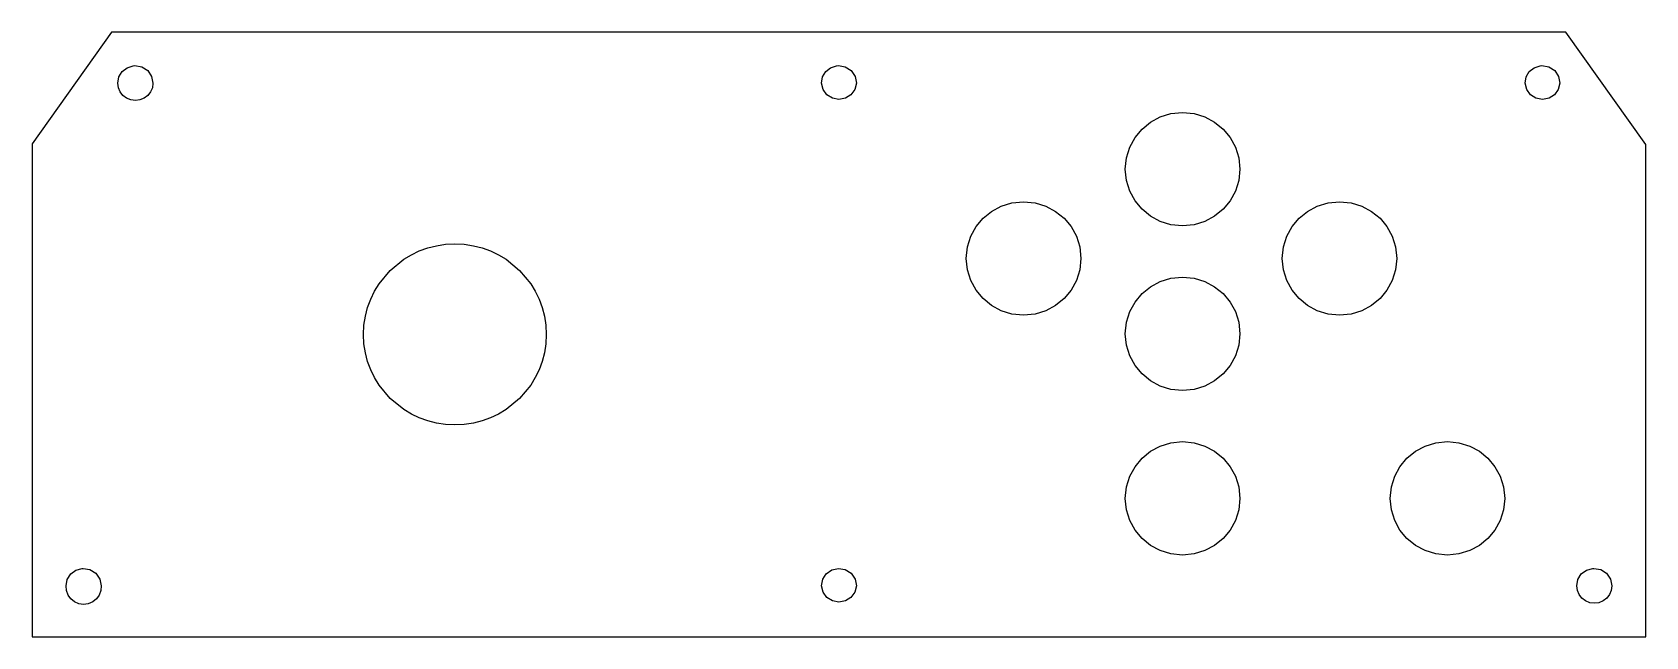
# Model space of a CAD drawing. Extents: x 0 to 160, y 0 to 60.
import ezdxf

# ---------------------------------------------------------------- set-up
doc = ezdxf.new("R2010")
doc.units = 0
doc.layers.add('Ebene_1', color=7, linetype='CONTINUOUS')

msp = doc.modelspace()

# ---------------------------------------------------------------- linework, layer by layer
at = {"layer": 'Ebene_1', "color": 7}
for points in [[(7.877895, 60.114167), (0, 49.019244), (0, -0.003611), (160.417778, -0.003611), (160.417778, 48.949685), (152.487249, 60.114167), (7.877895, 60.114167), (7.877895, 60.114167)], [(10.211435, 56.792652), (10.895845, 56.674268), (11.479034, 56.300013), (11.868099, 55.729512), (12.001067, 55.053632), (11.940637, 54.602161), (11.767179, 54.188469), (11.492443, 53.832739), (11.128184, 53.555128), (10.703492, 53.381268), (10.255297, 53.323305), (9.807105, 53.381268), (9.382413, 53.555128), (9.018152, 53.832739), (8.743418, 54.188469), (8.56996, 54.602161), (8.50953, 55.053632), (8.622896, 55.676361), (8.942656, 56.201958), (9.427467, 56.583804), (10.03598, 56.775258), (10.211435, 56.792671), (10.211435, 56.792643)], [(80.147479, 56.792652), (80.83189, 56.674268), (81.415077, 56.300013), (81.804143, 55.729512), (81.937109, 55.053632), (81.769359, 54.419013), (81.390041, 53.907262), (80.850009, 53.565596), (80.200116, 53.441212), (79.55022, 53.565596), (79.010191, 53.907262), (78.63087, 54.419013), (78.463123, 55.053632), (78.574259, 55.672771), (78.889671, 56.196765), (79.369034, 56.579596), (79.972024, 56.775258), (80.147479, 56.792671), (80.147479, 56.792643)], [(150.101071, 56.792652), (150.785483, 56.674268), (151.36867, 56.300013), (151.757736, 55.729512), (151.890702, 55.053632), (151.722949, 54.419013), (151.343631, 53.907262), (150.803599, 53.565596), (150.153706, 53.441212), (149.503813, 53.565596), (148.963781, 53.907262), (148.58446, 54.419013), (148.41671, 55.053632), (148.527849, 55.672771), (148.843261, 56.196765), (149.322626, 56.579596), (149.925614, 56.775258), (150.101071, 56.792671), (150.101071, 56.792643)], [(114.36105, 52.149475), (115.508907, 52.034461), (116.578648, 51.704679), (117.547178, 51.183011), (118.391398, 50.492357), (119.088213, 49.655607), (119.614544, 48.695651), (119.947269, 47.635376), (120.063311, 46.497673), (119.947269, 45.360721), (119.614544, 44.302413), (119.088213, 43.345242), (118.391398, 42.511682), (117.547178, 41.824223), (116.578648, 41.305346), (115.508907, 40.977533), (114.36105, 40.863262), (113.213941, 40.977533), (112.146184, 41.305346), (111.180474, 41.824223), (110.339474, 42.511682), (109.645873, 43.345242), (109.122362, 44.302413), (108.791623, 45.360721), (108.67633, 46.497673), (108.791623, 47.635376), (109.122362, 48.695651), (109.645873, 49.655607), (110.339474, 50.492357), (111.180474, 51.183011), (112.146184, 51.704679), (113.213941, 52.034461), (114.36105, 52.149475), (114.36105, 52.149475)], [(98.552627, 43.263104), (99.700484, 43.148838), (100.770227, 42.82102), (101.738755, 42.302146), (102.582972, 41.614684), (103.279792, 40.781124), (103.806117, 39.823956), (104.138846, 38.765645), (104.254887, 37.628693), (104.138846, 36.490993), (103.806117, 35.430718), (103.279792, 34.470759), (102.582972, 33.63401), (101.738755, 32.943355), (100.770227, 32.421687), (99.700484, 32.091908), (98.552627, 31.976894), (97.405517, 32.091908), (96.337763, 32.421687), (95.372047, 32.943355), (94.531045, 33.63401), (93.83745, 34.470759), (93.313941, 35.430718), (92.983197, 36.490993), (92.867909, 37.628693), (92.983197, 38.765645), (93.313941, 39.823956), (93.83745, 40.781124), (94.531045, 41.614684), (95.372047, 42.302146), (96.337763, 42.82102), (97.405517, 43.148838), (98.552627, 43.263104), (98.552627, 43.263104)], [(129.976474, 43.263104), (131.123577, 43.148838), (132.191334, 42.82102), (133.15705, 42.302146), (133.998053, 41.614684), (134.691651, 40.781124), (135.215162, 39.823956), (135.545901, 38.765645), (135.661186, 37.628693), (135.545901, 36.490993), (135.215162, 35.430718), (134.691651, 34.470759), (133.998053, 33.63401), (133.15705, 32.943355), (132.191334, 32.421687), (131.123577, 32.091908), (129.976474, 31.976894), (128.828617, 32.091908), (127.758873, 32.421687), (126.790343, 32.943355), (125.946117, 33.63401), (125.249299, 34.470759), (124.722983, 35.430718), (124.390252, 36.490993), (124.274213, 37.628693), (124.390252, 38.765645), (124.722983, 39.823956), (125.249299, 40.781124), (125.946117, 41.614684), (126.790343, 42.302146), (127.758873, 42.82102), (128.828617, 43.148838), (129.976474, 43.263104), (129.976474, 43.263104)], [(42.02128, 39.072076), (42.950833, 39.025608), (43.853467, 38.889157), (44.724614, 38.667265), (45.559723, 38.364458), (46.354227, 37.985241), (47.103572, 37.534134), (48.44853, 36.434371), (49.558118, 35.101311), (50.013241, 34.358604), (50.395849, 33.571128), (50.701363, 32.743412), (50.925239, 31.87997), (51.062904, 30.985326), (51.109809, 30.063994), (51.062904, 29.142674), (50.925239, 28.24805), (50.701363, 27.384602), (50.395849, 26.556889), (50.013241, 25.769408), (49.558118, 25.026723), (48.44853, 23.693663), (47.103572, 22.59388), (46.354227, 22.142796), (45.559723, 21.763551), (44.724614, 21.460766), (43.853467, 21.238835), (42.950833, 21.102392), (42.02128, 21.056201), (41.091728, 21.102392), (40.189096, 21.238835), (39.317947, 21.460766), (38.48284, 21.763551), (37.688337, 22.142796), (36.938991, 22.59388), (35.59403, 23.693663), (34.484445, 25.026723), (34.029323, 25.769408), (33.646714, 26.556889), (33.341197, 27.384602), (33.117322, 28.24805), (32.979656, 29.142674), (32.932757, 30.063994), (32.979656, 30.985326), (33.117322, 31.87997), (33.341197, 32.743412), (33.646714, 33.571128), (34.029323, 34.358604), (34.484445, 35.101311), (35.59403, 36.434371), (36.938991, 37.534134), (37.688337, 37.985241), (38.48284, 38.364458), (39.317947, 38.667265), (40.189096, 38.889157), (41.091728, 39.025608), (42.02128, 39.072076), (42.02128, 39.072076)], [(114.36105, 35.767945), (115.508907, 35.653677), (116.578648, 35.325864), (117.547178, 34.806987), (118.391398, 34.119528), (119.088213, 33.285968), (119.614544, 32.328794), (119.947269, 31.270492), (120.063311, 30.133534), (119.947269, 28.995829), (119.614544, 27.935559), (119.088213, 26.975566), (118.391398, 26.138831), (117.547178, 25.448179), (116.578648, 24.926531), (115.508907, 24.59676), (114.36105, 24.481735), (113.213941, 24.59676), (112.146184, 24.926531), (111.180474, 25.448179), (110.339474, 26.138831), (109.645873, 26.975566), (109.122362, 27.935559), (108.791623, 28.995829), (108.67633, 30.133534), (108.791623, 31.270492), (109.122362, 32.328794), (109.645873, 33.285968), (110.339474, 34.119528), (111.180474, 34.806987), (112.146184, 35.325864), (113.213941, 35.653677), (114.36105, 35.767945), (114.36105, 35.767945)], [(114.36105, 19.403809), (115.508907, 19.288784), (116.578648, 18.958954), (117.547178, 18.437252), (118.391398, 17.746541), (119.088213, 16.909809), (119.614544, 15.949818), (119.947269, 14.889606), (120.063311, 13.752041), (119.947269, 12.61494), (119.614544, 11.556606), (119.088213, 10.599365), (118.391398, 9.765878), (117.547178, 9.078441), (116.578648, 8.55966), (115.508907, 8.231859), (114.36105, 8.117616), (113.213941, 8.231859), (112.146184, 8.55966), (111.180474, 9.078441), (110.339474, 9.765878), (109.645873, 10.599365), (109.122362, 11.556606), (108.791623, 12.61494), (108.67633, 13.752041), (108.791623, 14.889606), (109.122362, 15.949818), (109.645873, 16.909809), (110.339474, 17.746541), (111.180474, 18.437252), (112.146184, 18.958954), (113.213941, 19.288784), (114.36105, 19.403809), (114.36105, 19.403809)], [(140.696721, 19.403809), (141.844584, 19.288784), (142.914325, 18.958954), (143.882855, 18.437252), (144.727072, 17.746595), (145.423896, 16.909809), (145.950218, 15.949872), (146.282946, 14.889668), (146.398985, 13.752041), (146.282946, 12.61494), (145.950218, 11.556606), (145.423896, 10.59945), (144.727072, 9.765878), (143.882855, 9.078498), (142.914325, 8.55966), (141.844584, 8.231859), (140.696721, 8.117616), (139.549621, 8.231859), (138.481861, 8.55966), (137.516145, 9.078498), (136.675142, 9.765878), (135.981547, 10.59945), (135.458036, 11.556606), (135.127294, 12.61494), (135.012012, 13.752041), (135.127294, 14.889668), (135.458036, 15.949872), (135.981547, 16.909809), (136.675142, 17.746595), (137.516145, 18.437252), (138.481861, 18.958954), (139.549621, 19.288784), (140.696721, 19.403809), (140.696721, 19.403809)], [(4.965355, 6.795969), (5.053081, 6.795969), (5.737493, 6.677605), (6.32068, 6.303294), (6.709745, 5.73281), (6.842713, 5.056972), (6.808369, 4.584955), (6.649778, 4.147426), (6.379169, 3.767724), (6.008775, 3.469077), (5.570492, 3.281314), (5.105717, 3.218746), (4.640945, 3.281314), (4.202663, 3.469077), (3.832268, 3.767724), (3.561659, 4.147426), (3.403066, 4.584955), (3.368721, 5.056972), (3.485845, 5.699987), (3.821885, 6.237762), (4.330502, 6.619947), (4.965356, 6.795969), (4.965356, 6.795969)], [(80.147479, 6.795969), (80.83189, 6.677605), (81.415077, 6.303294), (81.804143, 5.73281), (81.937109, 5.056972), (81.769359, 4.422367), (81.390041, 3.910614), (80.850009, 3.568899), (80.200116, 3.444552), (79.55022, 3.568899), (79.010191, 3.910614), (78.63087, 4.422367), (78.463123, 5.056972), (78.590081, 5.719602), (78.948046, 6.266322), (79.484632, 6.643202), (80.147479, 6.795969), (80.147479, 6.795969)], [(155.15415, 6.795969), (155.259422, 6.795969), (155.943833, 6.677605), (156.52702, 6.303294), (156.916083, 5.73281), (157.049058, 5.056972), (156.988623, 4.605473), (156.815169, 4.191792), (156.540434, 3.836079), (156.176173, 3.558457), (155.751482, 3.384636), (155.303285, 3.326639), (154.855093, 3.384636), (154.430403, 3.558457), (154.066141, 3.836079), (153.791409, 4.191792), (153.617947, 4.605473), (153.557515, 5.056972), (153.67464, 5.699987), (154.010682, 6.237762), (154.5193, 6.619947), (155.15415, 6.795969), (155.15415, 6.795969)]]:
    msp.add_lwpolyline(points, dxfattribs=at)

doc.saveas('drawing.dxf')
